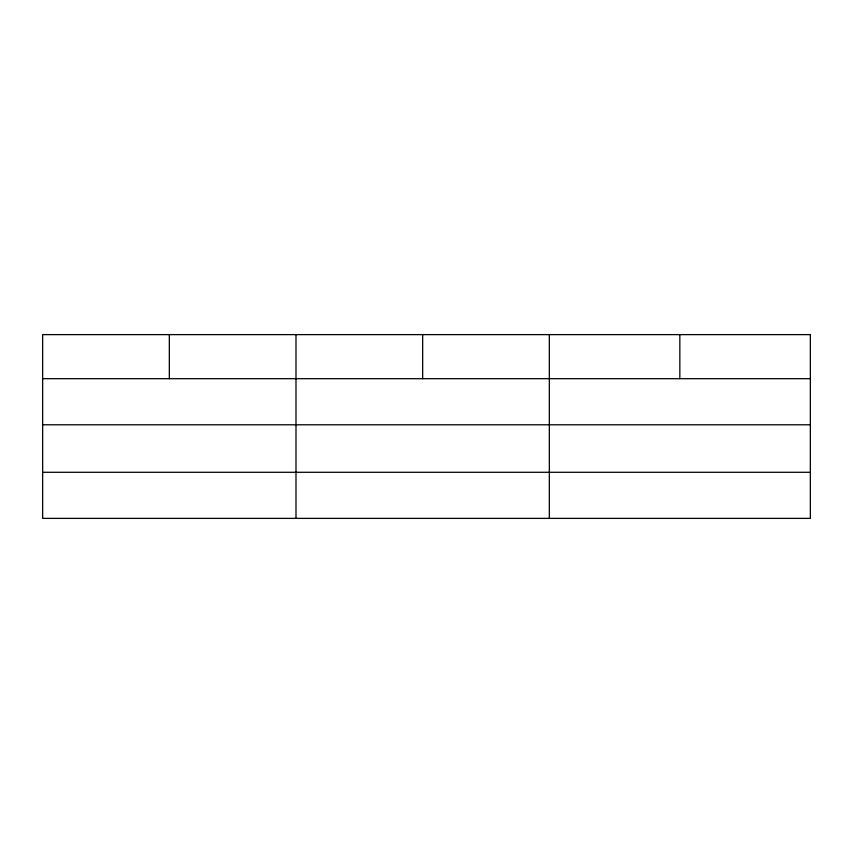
<?xml version="1.0" encoding="UTF-8"?>
<svg xmlns="http://www.w3.org/2000/svg" width="853" height="853" viewBox="0 0 853 853"><rect width="100%" height="100%" fill="white"/><g stroke="black" fill="none" stroke-linecap="round" stroke-linejoin="round"><path stroke-width="1.28" d="M42.65 378.689L810.35 378.689M42.65 424.783L810.35 424.783M42.65 472.285L810.35 472.285M679.841 334.621L679.841 378.689M549.332 334.621L549.332 518.379M422.661 334.621L422.661 378.689M295.991 334.621L295.991 518.379M169.321 334.621L169.321 378.689M810.35 334.621L42.65 334.621L42.65 518.379L810.35 518.379L810.35 334.621"/></g></svg>
